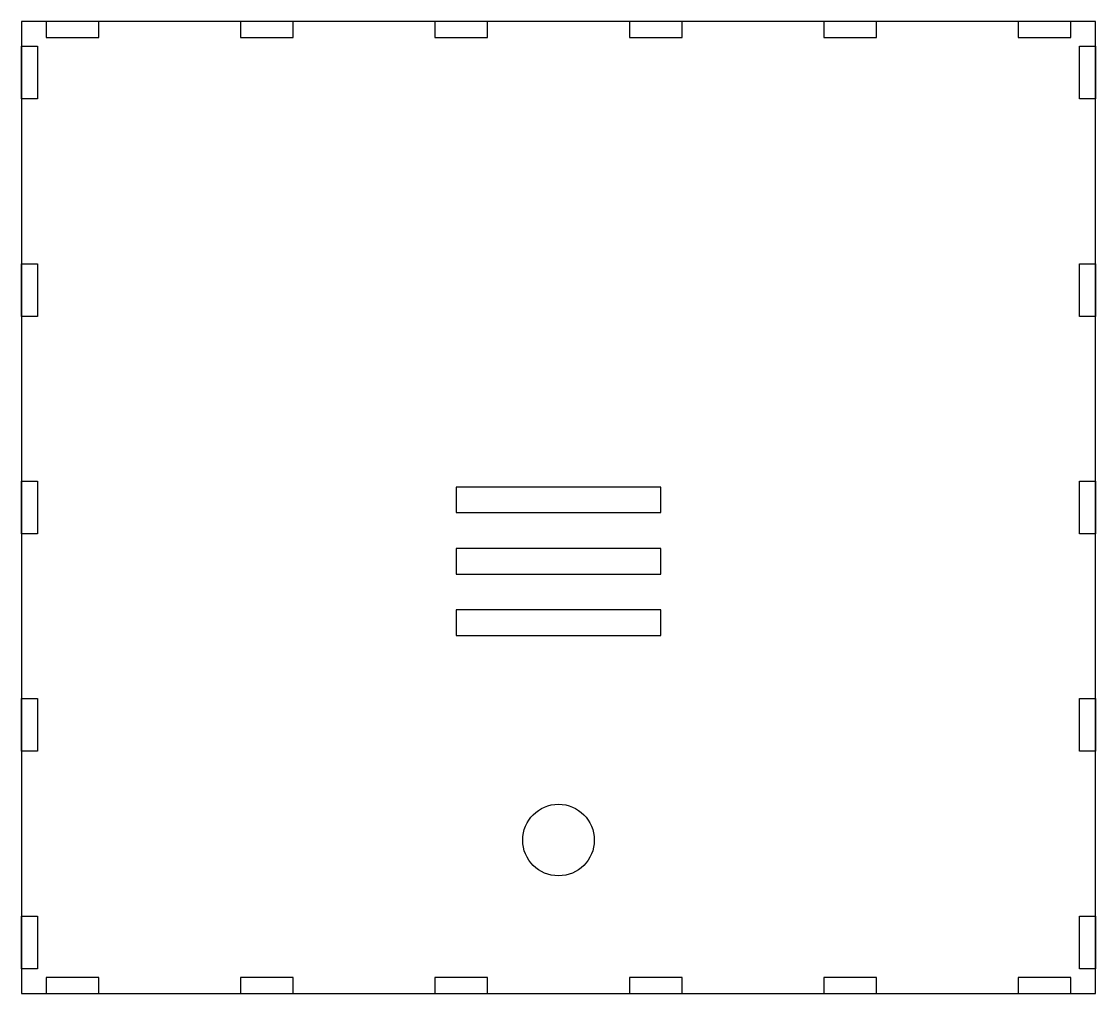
# Model space of a CAD drawing. Header units: metres. Extents: x 0 to 210, y 0 to 190.
import ezdxf

# ---------------------------------------------------------------- set-up
doc = ezdxf.new("R2010")
doc.units = ezdxf.units.M

msp = doc.modelspace()

# ---------------------------------------------------------------- linework, layer by layer
for points in [[(0, 0), (210, 0), (210, 190), (0, 190)], [(4.85, 186.9), (15.15, 186.9), (15.15, 190), (4.85, 190)], [(42.85, 186.9), (53.15, 186.9), (53.15, 190), (42.85, 190)], [(80.85, 186.9), (91.15, 186.9), (91.15, 190), (80.85, 190)], [(118.85, 186.9), (129.15, 186.9), (129.15, 190), (118.85, 190)], [(156.85, 186.9), (167.15, 186.9), (167.15, 190), (156.85, 190)], [(194.85, 186.9), (205.15, 186.9), (205.15, 190), (194.85, 190)], [(0, 174.85), (0, 185.15), (3.1, 185.15), (3.1, 174.85)], [(206.9, 174.85), (206.9, 185.15), (210, 185.15), (210, 174.85)], [(0, 132.35), (0, 142.65), (3.1, 142.65), (3.1, 132.35)], [(206.9, 132.35), (206.9, 142.65), (210, 142.65), (210, 132.35)], [(0, 89.85), (0, 100.15), (3.1, 100.15), (3.1, 89.85)], [(85, 94), (125, 94), (125, 99), (85, 99)], [(206.9, 89.85), (206.9, 100.15), (210, 100.15), (210, 89.85)], [(85, 82), (125, 82), (125, 87), (85, 87)], [(85, 70), (125, 70), (125, 75), (85, 75)], [(0, 47.35), (0, 57.65), (3.1, 57.65), (3.1, 47.35)], [(206.9, 47.35), (206.9, 57.65), (210, 57.65), (210, 47.35)], [(0, 4.85), (0, 15.15), (3.1, 15.15), (3.1, 4.85)], [(206.9, 4.85), (206.9, 15.15), (210, 15.15), (210, 4.85)], [(4.85, 0), (15.15, 0), (15.15, 3.1), (4.85, 3.1)], [(42.85, 0), (53.15, 0), (53.15, 3.1), (42.85, 3.1)], [(80.85, 0), (91.15, 0), (91.15, 3.1), (80.85, 3.1)], [(118.85, 0), (129.15, 0), (129.15, 3.1), (118.85, 3.1)], [(156.85, 0), (167.15, 0), (167.15, 3.1), (156.85, 3.1)], [(194.85, 0), (205.15, 0), (205.15, 3.1), (194.85, 3.1)]]:
    msp.add_lwpolyline(points, close=True)
msp.add_circle((105, 30), 7)

doc.saveas('drawing.dxf')
